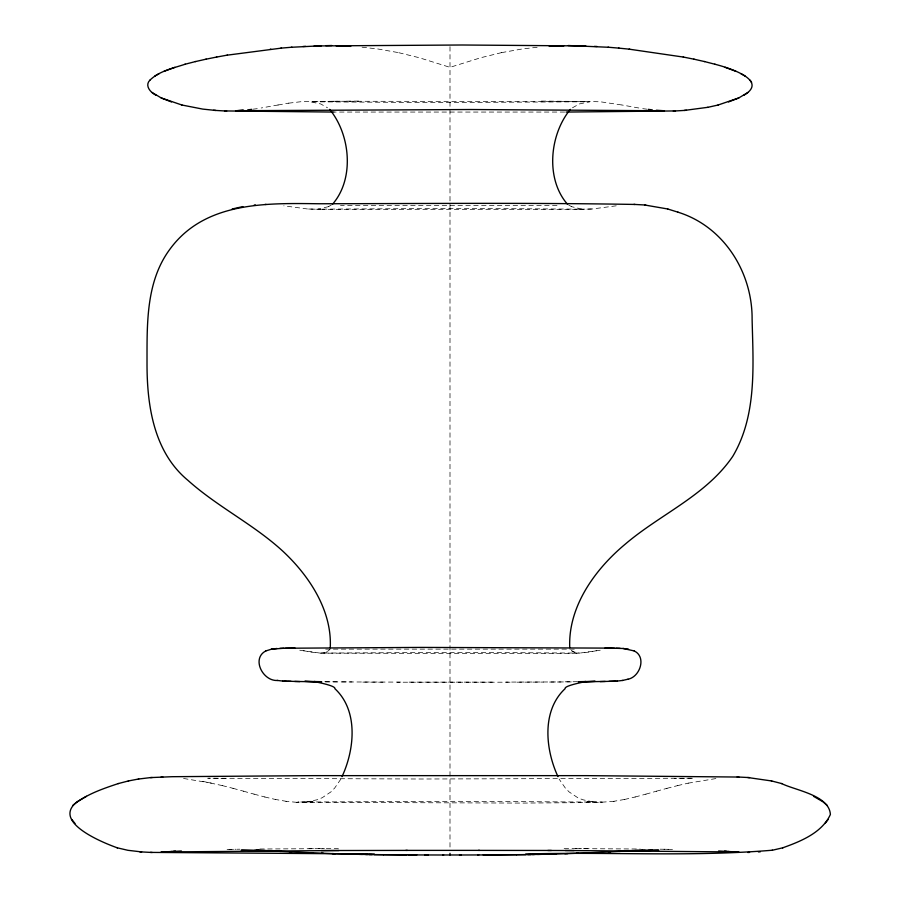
<?xml version="1.0" encoding="UTF-8"?>
<svg xmlns="http://www.w3.org/2000/svg" width="900" height="900" viewBox="0 0 900 900"><rect width="100%" height="100%" fill="white"/><g stroke="black" fill="none" stroke-linecap="round" stroke-linejoin="round"><path stroke-width="0.67" stroke-dasharray="4.5 3.38" d="M330.255 647.651C331.324 650.498 321.39 654.255 327.375 651.645M340.875 779.096L334.654 788.074L330.885 791.921L322.166 797.749L317.228 799.751L306.821 801.934L312.952 801.697L297.765 802.114L299.059 802.069M572.479 107.786L579.296 103.95L589.837 101.756L436.286 102.589L310.286 101.779L320.738 103.961L327.521 107.786M328.534 206.662L331.616 204.761M328.567 206.64L317.801 209.149L462.96 208.361L582.199 209.149L571.433 206.64M645.784 794.171L656.629 791.156M656.381 791.212L667.058 788.31M635.085 797.018L646.02 794.115M666.788 788.377L677.801 785.565M288.619 103.174L300.971 101.711L341.865 101.194M320.479 653.164L554.164 653.602L579.06 653.209L596.374 650.756L584.786 652.691M614.104 801.293L597.274 802.53L522.551 803.081L296.28 802.294M677.531 785.633L688.399 783.113M624.409 799.504L635.31 796.961M501.593 52.616L480.938 57.679L450 67.331L419.029 57.667L398.407 52.616M688.106 783.18L716.445 778.466M325.091 652.635L320.479 653.085L462.713 652.331L579.521 653.085L572.625 651.645L569.745 647.651M501.525 52.627L522.394 48.938L537.919 47.194M278.19 104.962L261.214 107.989M624.623 799.447L613.316 801.394M277.976 105.019L288.821 103.117M596.205 650.801L600.221 650.216M253.159 109.17L257.254 108.653M616.23 205.808L592.301 208.98L568.114 209.542L321.728 209.374M591.446 209.025L575.561 209.43M300.713 802.024L457.549 801.304L602.235 802.114L587.048 801.697L593.179 801.934L582.727 799.729L577.8 797.738L569.115 791.921L565.346 788.074L559.125 779.096M229.05 849.375L239.895 849.195M227.093 849.375L235.98 849.24M333.686 101.261L310.804 101.498M577.519 681.694L562.804 681.829M692.494 778.219L674.539 778.387M358.627 101.081L343.463 101.194M691.357 778.219L421.549 779.006L208.643 778.219M259.841 849.004L324.45 848.655M333.54 101.261L589.196 101.498L600.48 101.801L622.024 105.019M574.312 649.125L325.688 649.125M571.309 681.919L505.845 682.087M549.562 682.054L560.97 681.986M564.683 112.061L333.934 112.061M557.01 205.493L340.504 205.481M517.095 682.178L543.488 682.076M318.465 848.655L338.4 848.576M492.356 682.121L407.644 682.121M510.053 682.2L397.136 682.211M308.97 848.7L315.382 848.689M584.617 848.689L640.159 849.004M400.838 682.11L325.136 681.885M362.812 682.11L382.905 682.178M564.131 848.587L581.535 848.655M575.55 848.655L591.03 848.7M341.876 681.863L352.001 681.93M541.373 101.081L589.196 101.498M337.196 681.829L321.3 681.683M225.461 778.387L207.506 778.219M660.105 849.195L672.908 849.375M315.36 209.194L307.181 208.935L283.77 205.808M664.02 849.24L670.95 849.375M308.554 209.025L324.439 209.43M320.974 209.351L319.702 209.317M315.214 652.691L303.626 650.756L320.94 653.209M286.684 801.394L275.377 799.447M362.081 47.194L377.606 48.938L398.475 52.627M296.843 802.339L285.896 801.293M183.555 778.466L211.894 783.18M642.746 108.653L646.841 109.17M299.779 650.216L303.795 650.801M638.786 107.989L621.81 104.962M222.469 785.633L201.521 781.087M264.69 796.961L275.591 799.504M222.199 785.565L233.213 788.377M253.98 794.115L264.915 797.018M232.942 788.31L243.619 791.212M243.371 791.156L254.216 794.171M574.909 652.635L571.691 650.903M568.384 204.761L571.466 206.662M450 46.665L450 847.676"/><path stroke-width="1.35" d="M330.255 647.651C332.145 610.526 309.195 575.752 282.881 551.239C253.665 524.363 217.373 506.779 187.864 480.285C153.518 451.822 146.914 404.899 147.015 362.925C147.083 324.428 145.744 281.936 169.763 249.412C204.491 201.623 265.849 203.04 318.555 203.749C424.035 203.614 529.538 202.635 634.995 204.446M149.861 80.212C144.36 85.781 150.795 92.812 156.15 95.276M342.011 776.655C354.555 749.745 358.661 710.73 334.879 688.68C336.24 684.9 304.661 680.164 317.149 681.863L304.774 681.345L321.3 681.683M782.561 847.867C800.482 841.477 822.004 832.894 830.385 814.5C829.26 795.15 795.465 790.459 781.538 783.529M824.996 823.489L828.146 819.495M570.352 109.373C549.619 134.516 545.288 178.706 567.405 204.154M149.839 80.235C159.3 70.976 173.093 68.242 185.231 64.204M332.595 204.154C354.713 178.706 350.381 134.516 329.647 109.373M72.619 805.556C85.714 794.531 102.42 788.861 118.462 783.529M747.956 92.453L738.72 97.976L717.986 105.052M743.85 95.276C770.332 79.616 725.22 66.847 714.769 64.204M86.468 796.298L77.276 801.653C50.828 821.914 103.376 842.895 117.439 847.867M265.871 650.914C251.134 658.485 262.811 681.401 277.515 680.467M154.8 76.095L159.12 73.631M622.485 680.467L627.975 679.207M627.919 679.241C640.058 676.969 646.796 656.798 634.129 650.914M738.799 97.931L728.494 101.959M164.149 71.291L174.915 67.309M265.838 650.925L271.62 649.136L284.017 648.248M118.069 783.63L128.678 780.885M184.905 64.282L195.671 61.515M227.07 55.181L281.452 48.105M242.91 206.584L232.155 209.002M684.202 110.453L707.884 107.302M138.364 779.062L150.458 777.6L172.215 776.7L313.166 775.643L586.834 775.643L738.889 777.049M525.735 854.01C607.871 851.648 690.536 857.07 772.459 850.207M772.076 850.309L782.966 847.766M195.368 61.594L206.179 59.141M707.58 107.381L718.312 104.974M205.886 59.22L216.743 57.026M128.284 780.975L138.735 778.972M216.461 57.094L227.34 55.114M617.389 681.053L608.985 681.345M247.714 109.867L251.797 109.35M271.451 649.17L277.02 648.472M616.984 681.097L622.901 680.411M280.845 48.15L291.96 47.216M270.214 49.219L270.866 49.163M302.929 46.496L305.584 46.373M243.045 110.25L235.541 110.779L243.653 110.228M675.484 110.936L566.066 112.061M171.686 851.535L170.685 851.625L181.373 850.984M291.397 47.273L321.469 45.765M549.248 46.373L563.827 45.877L554.029 46.08M673.312 111.071L686.475 110.306M314.145 45.956L462.308 45L585.855 45.956M236.317 110.711L471.049 109.519L664.459 110.779L656.347 110.228M254.227 205.042L255.409 204.986M265.005 204.446L266.119 204.39M150.458 777.6L152.269 777.51M161.111 777.049L162.855 776.959M567.81 853.605L551.329 854.111M641.644 850.567L642.803 850.511L627.502 851.051L629.471 850.995M747.765 852.491L749.576 852.401M758.351 851.918L760.23 851.827M587.239 852.817L610.695 851.771M608.366 851.873L621.405 851.31M576.675 853.268L589.252 852.739M618.93 851.411L632.115 850.883M578.531 853.189L564.84 853.706M325.811 45.664L331.796 45.517M605.239 681.446L578.273 681.863M173.374 851.456L175.714 851.366L161.055 851.985L338.895 850.511M650.531 850.342L652.252 850.286L625.275 850.669M545.816 854.258L527.827 854.606M285.446 648.236L421.312 647.415L609.3 648.113M600.176 681.581L615.623 681.176M534.442 854.482L532.395 854.528M556.459 853.988L537.559 854.426M279.889 648.349L289.755 648.146M290.7 648.113L294.998 648.045M648.337 850.41L658.744 850.219L634.837 850.635L645.66 850.466M578.7 681.683L595.226 681.345L582.851 681.863C595.35 680.153 563.738 684.911 565.121 688.68C541.339 710.73 545.445 749.745 557.989 776.655M644.524 850.466L634.567 850.579M531.067 854.561L483.199 854.944M516.442 854.73L495.664 854.887M525.926 854.629L516.555 854.719M627.413 850.669L637.898 850.59M477.608 854.966L494.876 854.887M321.289 850.545L407.396 850.399M459.473 855L478.834 854.944M405.832 850.387L479.509 850.376M442.62 854.977L461.059 854.977M478.463 850.387L551.419 850.466M374.265 854.01L150.424 852.401M424.62 854.955L443.666 855M333.934 112.061L224.516 110.936M565.2 850.5L738.945 851.985L724.286 851.366L726.626 851.456M547.819 850.477L574.132 850.545M408.139 854.899L428.243 854.977M416.801 854.944L368.933 854.561M274.725 850.669L256.162 850.523L272.588 850.669M406.631 854.899L383.558 854.73M321.728 681.863L294.761 681.446M383.445 854.719L374.074 854.629M265.433 850.579L241.256 850.219L264.611 850.748L262.069 850.691M345.971 46.08L336.173 45.877L350.752 46.373M362.441 854.426L358.796 854.37M610.245 648.146L623.239 648.495L634.163 650.925M255.476 850.466L265.162 850.635L254.34 850.466M372.173 854.606L343.541 853.988M605.002 648.045L614.554 648.236M291.015 681.345L287.584 681.278M615.982 648.248L620.111 648.349M367.605 854.528L365.558 854.482M568.204 45.517L608.602 47.273M282.611 681.053L299.824 681.581M357.311 854.347L332.19 853.605M270.529 850.995L272.498 851.051L257.197 850.511L258.356 850.567M335.16 853.706L321.469 853.189M286.627 681.244L284.377 681.176M594.416 46.373L597.071 46.496M267.885 850.883L281.07 851.411M278.595 851.31L291.634 851.873M310.748 852.739L323.325 853.268M289.305 851.771L312.761 852.817M215.797 110.453L202.759 109.103L181.688 104.974M644.591 204.986L667.845 209.002M747.731 777.51L771.716 780.975M117.034 847.766L127.924 850.309L141.649 851.918M737.145 776.959L749.543 777.6M139.77 851.827L152.235 852.491M213.525 110.306L226.688 111.071M633.881 204.39L645.773 205.042M718.627 850.984L729.315 851.625L728.314 851.535M629.134 49.163L683.539 57.094M608.04 47.216L619.155 48.15M618.548 48.105L629.786 49.219M277.099 680.411L283.016 681.097M622.98 648.472L628.549 649.17M648.202 109.35L652.286 109.867M683.258 57.026L694.114 59.22M693.821 59.141L704.633 61.594M725.085 67.309L735.851 71.291M677.846 212.164L678.116 212.231C723.893 226.474 752.423 272.306 752.107 319.162C753.154 365.108 757.17 415.238 732.758 456.356C706.106 495.506 660.476 514.08 625.354 544.061C594.979 569.284 567.979 606.69 569.745 647.651M171.506 101.959L161.28 97.976L152.044 92.453M704.329 61.515L715.095 64.282M771.322 780.885L781.931 783.63M182.014 105.052L161.201 97.931M667.586 208.946L678.116 212.231M740.88 73.631L745.222 76.117M813.533 796.298L822.836 801.709L827.381 805.556M751.59 82.35L750.139 80.212M71.854 819.495L75.004 823.489M450 853.312L450 855"/></g></svg>
